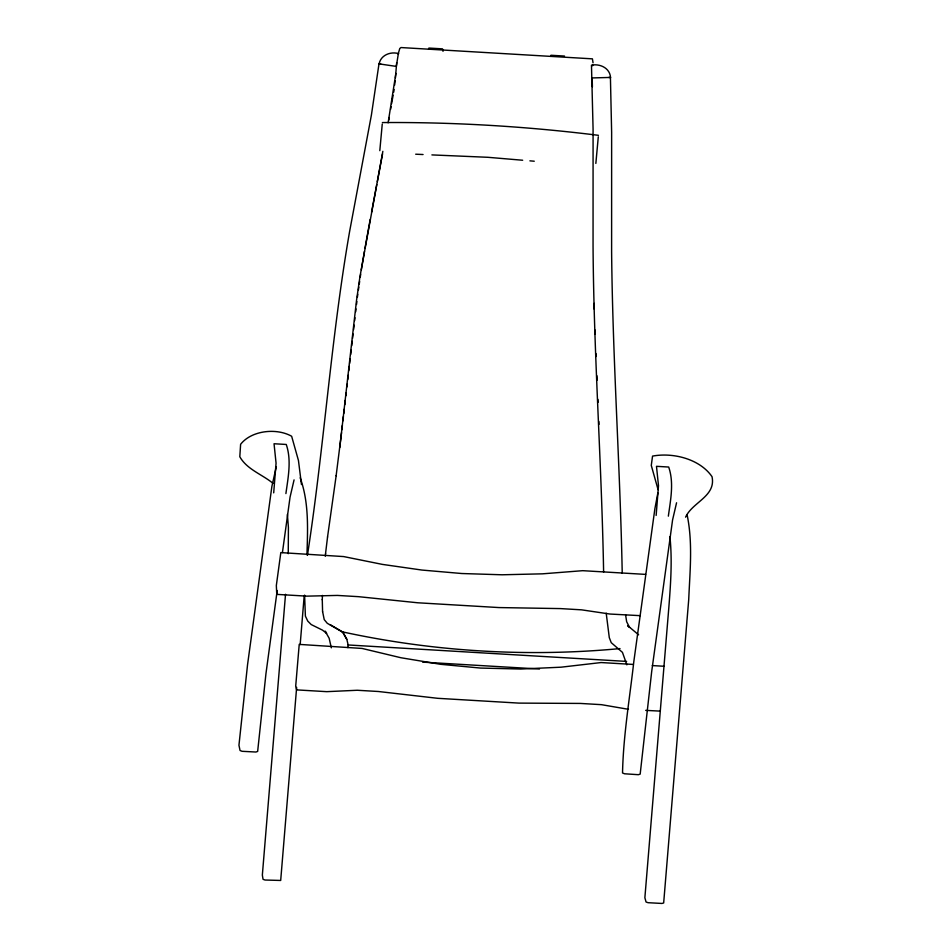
<?xml version="1.0" encoding="UTF-8"?>
<svg xmlns="http://www.w3.org/2000/svg" width="951" height="951" viewBox="0 0 951 951"><rect width="100%" height="100%" fill="white"/><g stroke="black" fill="none" stroke-linecap="round" stroke-linejoin="round"><path stroke-width="1.43" d="M304.605 595.124L305.39 616.129L307.755 621.086L311.227 624.569L322.425 630.097L326.645 633.307L325.111 631.143L329.153 638.252L331.317 647.833M288.248 553.696L288.415 527.532L287.392 514.432M306.959 554.754C307.72 529.018 309.099 502.461 300.171 477.818M322.246 599.724L322.46 595.421M285.526 594.28L262.345 875.063L263.047 879.318L265.02 880.02L280.688 880.46L296.641 687.347M300.171 644.6L304.189 595.956M325.301 556.252L325.599 553.339M379.806 150.662L382.254 124.046M595.849 163.417L598.298 136.789M347.9 647.643L348.185 644.873M307.435 555.289C324.077 447.659 330.912 338.663 349.635 231.355L371.413 115.012L378.985 63.895M394.641 85.103L395.117 80.74M339.78 447.517L356.53 300.361L359.942 276.741L382.849 151.328M341.54 432.669L336.131 475.75M341.885 429.733L342.396 425.311M342.919 420.889L343.43 416.467M343.775 413.519L344.298 409.096M344.809 404.674L345.332 400.252M345.843 395.842L346.188 392.894M346.877 386.998L347.222 384.049M347.745 379.627L348.256 375.205M348.767 370.783L349.29 366.373M349.635 363.425L350.146 359.002M350.669 354.58L351.181 350.158M351.704 345.736L352.215 341.314M352.559 338.366L353.083 333.956M353.594 329.533L354.117 325.111M354.628 320.689L354.973 317.741M355.662 311.845L356.007 308.897M356.53 304.475L356.875 301.538M325.563 553.446L327.56 536.923M273.698 492.856L276.063 463.149L274.043 443.748L286.251 444.462C291.707 460.308 288.082 477.497 285.906 493.581M656.142 515.43L658.496 485.723L656.487 466.323L668.696 467.036C674.152 482.882 670.526 500.06 668.351 516.155M396.674 62.647L395.438 77.827M277.193 590.512L265.959 673.629L257.65 751.421L255.926 752.027L242.077 751.302L240.044 750.494L238.951 745.227L247.557 664.642L271.903 486.282L276.313 466.608M282.423 552.567L290.055 497.123L294.073 479.886M327.536 537.03L336.167 475.655M357.386 297.116L357.802 294.251M358.42 289.948L358.836 287.083M359.24 284.218L359.656 281.353M360.274 277.05L360.691 274.185M395.866 73.429L388.115 122.822M388.769 120.088L389.185 117.508M361.309 269.882L364.459 251.29M364.946 248.437L370.177 219.503M390.576 109.377L391.087 106.536M391.598 103.683L393.143 95.148M393.655 92.306L394.178 89.453M371.556 212.216L376.774 184.53M377.321 181.617L382.54 153.931M657.866 492.939L654.894 508.666L633.83 661.539C629.669 698.569 623.285 735.777 622.536 772.949L624.51 773.781L638.383 774.696L640.178 774.102L651.673 671.656L672.583 519.912L676.565 502.77M398.148 54.1L399.753 48.537L400.977 47.55L592.414 58.843L593.044 62.778M428.532 49.214L428.913 48.061L442.477 48.858L443.035 51.306M550.593 56.418L550.974 55.265L564.525 56.061M398.338 53.743L396.317 66.404L379.104 63.883C380.84 55.003 390.599 51.283 398.695 53.625M685.576 517.178C692.411 502.009 716.21 496.374 712.026 476.677C699.77 458.905 673.07 452.272 652.552 456.1L651.28 465.419L658.08 489.646M620.016 648.582C527.294 657.343 432.943 651.59 341.944 631.761M591.807 77.946L610.542 77.435C609.805 67.985 600.01 63.515 591.474 65.155L593.079 129.086L593.055 246.452C593.757 355.068 601.698 463.494 603.612 572.098M608.771 77.471L610.542 77.435M379.104 63.883L380.685 63.872M382.397 122.56C454.614 122.037 526.759 126.447 598.429 135.315M415.694 154.205L423.064 154.526M431.897 154.906L487.875 157.295L522.67 160.244M645.681 710.373L660.065 711.11M640.142 615.654L609.936 614.037L581.572 609.841L560.508 608.592L499.013 607.57L417.739 602.779L358.479 596.669L337.415 595.421L306.84 596.146L276.753 594.375L276.337 585.483L280.818 552.602L343.656 556.573L382.409 564.395L421.864 570.053L461.841 573.524L502.116 574.784L542.486 573.833L582.725 570.683L645.598 574.392M626.614 661.409L348.149 644.968L346.806 639.227L342.729 632.058L330.104 624.605M633.295 664.44L601.127 662.55L561.054 667.186L520.779 669.04L480.54 668.066L440.527 664.297L400.965 657.747L362.058 648.439L299.22 644.386L295.702 686.182L296.664 689.891L326.764 691.662L357.267 690.26L378.332 691.496L437.662 698.307L518.937 703.11L580.36 703.431L601.424 704.667L628.433 709.303M652.303 665.569L664 666.259M422.577 662.122L539.479 669.028M529.909 160.85L534.26 161.218M273.044 483.346C262.226 474.418 246.88 469.437 239.807 456.742L240.615 444.295C251.575 430.292 276.67 427.76 291.648 436.259L298.448 460.486L301.467 484.523M638.62 634.816L627.624 625.592L629.586 627.41L626.661 621.764L625.592 614.881M346.77 639.322L342.705 632.153L327.275 623.297L324.22 619.6L322.627 611.755M626.864 664.844L622.441 652.362L611.243 642.674L609.294 637.657L606.203 613.181M687.145 515.002C692.922 542.807 689.903 571.539 688.714 599.653L663.667 902.963L661.944 903.45L648.106 902.701L646.062 902.023L644.873 897.732L668.791 608.058C670.633 584.378 672.393 560.436 669.932 536.733M622.227 573.263C620.147 466.002 612.61 358.896 611.612 251.623L611.636 132.367L610.423 77.435M594.922 329.89L595.112 334.324M595.944 353.558L596.075 356.506M596.907 375.74L597.097 380.174M597.941 399.396L598.06 402.356M598.857 421.459L598.975 424.372M322.27 599.617L322.591 611.85M592.651 65.084L592.663 65.75M592.223 79.515L592.402 86.707M594.149 303.345L594.244 309.23"/></g></svg>
